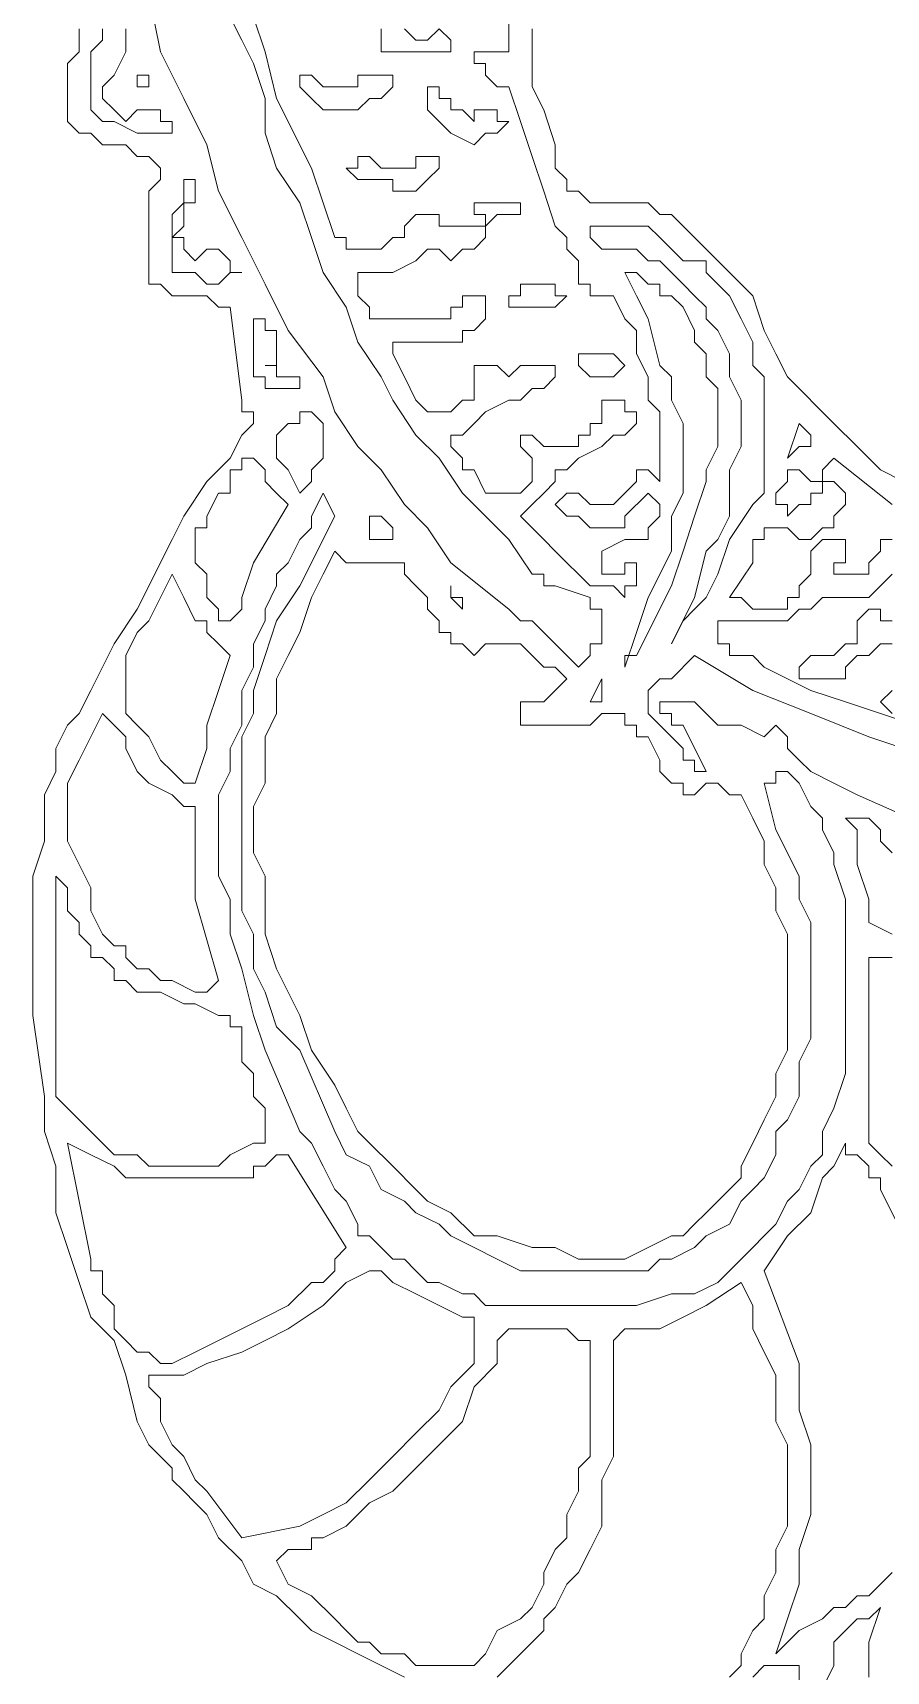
# Model space of a CAD drawing. Extents: x -66030 to 95157, y -13132 to 45879.
# Drawn here: x -22714 to -22427, y 14571 to 15123 of the extents above; entities that cross this region are included whole.
import ezdxf

# ---------------------------------------------------------------- set-up
doc = ezdxf.new("R2010")
doc.units = 0
doc.header["$LTSCALE"] = 100
doc.header["$MEASUREMENT"] = 0
doc.layers.get('0').update_dxf_attribs({"linetype": 'CONTINUOUS'})

msp = doc.modelspace()

# ---------------------------------------------------------------- linework, layer by layer
at = {"lineweight": 0}
for points in [[(-22647.26, 15127.79), (-22643.35, 15119.98), (-22639.45, 15112.17), (-22635.54, 15100.45), (-22635.54, 15088.73), (-22631.63, 15077.01), (-22623.82, 15065.29), (-22619.92, 15053.58), (-22616.01, 15041.86), (-22608.2, 15030.14), (-22604.29, 15018.42), (-22596.48, 15006.7), (-22592.57, 14998.89), (-22584.76, 14987.17), (-22576.95, 14979.36), (-22569.14, 14967.64), (-22561.33, 14959.83), (-22553.51, 14952.02), (-22545.7, 14940.3), (-22541.8, 14940.3), (-22541.8, 14936.4), (-22537.89, 14936.4), (-22537.89, 14936.4), (-22526.17, 14932.49), (-22526.17, 14928.58), (-22522.27, 14928.58), (-22522.27, 14928.58), (-22522.27, 14924.68), (-22522.27, 14924.68), (-22522.27, 14920.77), (-22522.27, 14916.87), (-22526.17, 14916.87), (-22526.17, 14916.87), (-22526.17, 14912.96), (-22526.17, 14912.96), (-22530.08, 14909.05), (-22530.08, 14909.05), (-22530.08, 14909.05), (-22530.08, 14909.05), (-22533.98, 14912.96), (-22537.89, 14916.87), (-22537.89, 14916.87), (-22541.8, 14920.77), (-22545.7, 14924.68), (-22549.61, 14924.68), (-22553.51, 14928.58), (-22573.04, 14944.21), (-22580.86, 14955.93), (-22588.67, 14963.74), (-22596.48, 14975.46), (-22604.29, 14983.27), (-22612.1, 14994.99), (-22616.01, 15006.7), (-22627.73, 15022.33), (-22635.54, 15037.95), (-22643.35, 15053.58), (-22651.16, 15069.2), (-22655.07, 15084.82), (-22662.88, 15100.45), (-22670.69, 15116.07), (-22674.6, 15135.6)], [(-22553.51, 15131.69), (-22553.51, 15116.07), (-22557.42, 15116.07), (-22557.42, 15116.07), (-22561.33, 15116.07), (-22561.33, 15116.07), (-22561.33, 15116.07), (-22565.23, 15116.07), (-22565.23, 15112.17), (-22565.23, 15112.17), (-22561.33, 15112.17), (-22561.33, 15108.26), (-22561.33, 15108.26), (-22557.42, 15104.35), (-22553.51, 15104.35), (-22549.61, 15092.64), (-22545.7, 15080.92), (-22541.8, 15069.2), (-22537.89, 15057.48), (-22537.89, 15057.48), (-22533.98, 15053.58), (-22533.98, 15053.58), (-22533.98, 15049.67), (-22530.08, 15045.76), (-22530.08, 15041.86), (-22530.08, 15037.95), (-22526.17, 15037.95), (-22526.17, 15034.05), (-22522.27, 15034.05), (-22522.27, 15034.05), (-22518.36, 15034.05), (-22514.45, 15026.23), (-22510.55, 15022.33), (-22510.55, 15014.52), (-22506.64, 15006.7), (-22506.64, 14998.89), (-22502.74, 14994.99), (-22502.74, 14979.36), (-22502.74, 14975.46), (-22502.74, 14971.55), (-22506.64, 14975.46), (-22506.64, 14975.46), (-22510.55, 14975.46), (-22510.55, 14975.46), (-22510.55, 14971.55), (-22510.55, 14971.55), (-22514.45, 14967.64), (-22514.45, 14967.64), (-22518.36, 14963.74), (-22518.36, 14963.74), (-22518.36, 14963.74), (-22522.27, 14963.74), (-22522.27, 14963.74), (-22526.17, 14963.74), (-22530.08, 14967.64), (-22533.98, 14967.64), (-22533.98, 14967.64), (-22533.98, 14967.64), (-22537.89, 14963.74), (-22537.89, 14963.74), (-22537.89, 14963.74), (-22533.98, 14959.83), (-22530.08, 14959.83), (-22526.17, 14955.93), (-22522.27, 14955.93), (-22518.36, 14955.93), (-22514.45, 14955.93), (-22514.45, 14959.83), (-22506.64, 14967.64), (-22502.74, 14963.74), (-22502.74, 14963.74), (-22502.74, 14959.83), (-22506.64, 14955.93), (-22506.64, 14952.02), (-22506.64, 14952.02), (-22510.55, 14952.02), (-22510.55, 14952.02), (-22514.45, 14952.02), (-22522.27, 14948.11), (-22522.27, 14948.11), (-22522.27, 14944.21), (-22522.27, 14944.21), (-22522.27, 14940.3), (-22518.36, 14940.3), (-22518.36, 14940.3), (-22514.45, 14940.3), (-22514.45, 14944.21), (-22510.55, 14944.21), (-22510.55, 14944.21), (-22510.55, 14940.3), (-22510.55, 14936.4), (-22514.45, 14936.4), (-22514.45, 14932.49), (-22518.36, 14936.4), (-22526.17, 14936.4), (-22530.08, 14940.3), (-22533.98, 14944.21), (-22537.89, 14948.11), (-22541.8, 14952.02), (-22545.7, 14955.93), (-22549.61, 14959.83), (-22549.61, 14959.83), (-22545.7, 14963.74), (-22541.8, 14967.64), (-22541.8, 14967.64), (-22537.89, 14971.55), (-22537.89, 14971.55), (-22537.89, 14975.46), (-22533.98, 14975.46), (-22530.08, 14979.36), (-22522.27, 14983.27), (-22518.36, 14987.17), (-22514.45, 14987.17), (-22510.55, 14991.08), (-22510.55, 14991.08), (-22510.55, 14994.99), (-22514.45, 14994.99), (-22514.45, 14998.89), (-22518.36, 14998.89), (-22518.36, 14998.89), (-22522.27, 14998.89), (-22522.27, 14991.08), (-22526.17, 14991.08), (-22526.17, 14987.17), (-22530.08, 14987.17), (-22530.08, 14983.27), (-22533.98, 14983.27), (-22537.89, 14983.27), (-22537.89, 14983.27), (-22541.8, 14983.27), (-22545.7, 14987.17), (-22545.7, 14987.17), (-22549.61, 14987.17), (-22549.61, 14987.17), (-22549.61, 14987.17), (-22549.61, 14983.27), (-22545.7, 14979.36), (-22545.7, 14975.46), (-22545.7, 14975.46), (-22545.7, 14975.46), (-22545.7, 14971.55), (-22549.61, 14967.64), (-22553.51, 14967.64), (-22553.51, 14967.64), (-22557.42, 14967.64), (-22557.42, 14967.64), (-22561.33, 14967.64), (-22561.33, 14967.64), (-22565.23, 14975.46), (-22569.14, 14975.46), (-22569.14, 14979.36), (-22573.04, 14983.27), (-22573.04, 14983.27), (-22573.04, 14987.17), (-22569.14, 14987.17), (-22569.14, 14987.17), (-22565.23, 14991.08), (-22561.33, 14994.99), (-22553.51, 14998.89), (-22549.61, 14998.89), (-22545.7, 15002.8), (-22541.8, 15002.8), (-22537.89, 15006.7), (-22537.89, 15006.7), (-22537.89, 15006.7), (-22537.89, 15010.61), (-22537.89, 15010.61), (-22541.8, 15010.61), (-22541.8, 15010.61), (-22545.7, 15010.61), (-22545.7, 15010.61), (-22549.61, 15010.61), (-22553.51, 15006.7), (-22557.42, 15010.61), (-22561.33, 15010.61), (-22561.33, 15010.61), (-22565.23, 15010.61), (-22565.23, 15010.61), (-22565.23, 15006.7), (-22565.23, 15006.7), (-22565.23, 15002.8), (-22565.23, 15002.8), (-22565.23, 15002.8), (-22565.23, 14998.89), (-22565.23, 14998.89), (-22569.14, 14998.89), (-22573.04, 14994.99), (-22576.95, 14994.99), (-22576.95, 14994.99), (-22580.86, 14994.99), (-22584.76, 14998.89), (-22588.67, 15006.7), (-22592.57, 15014.52), (-22592.57, 15018.42), (-22592.57, 15018.42), (-22588.67, 15018.42), (-22584.76, 15018.42), (-22580.86, 15018.42), (-22580.86, 15018.42), (-22576.95, 15018.42), (-22573.04, 15018.42), (-22569.14, 15018.42), (-22569.14, 15022.33), (-22565.23, 15022.33), (-22561.33, 15026.23), (-22561.33, 15026.23), (-22561.33, 15030.14), (-22561.33, 15030.14), (-22561.33, 15034.05), (-22565.23, 15034.05), (-22565.23, 15034.05), (-22565.23, 15034.05), (-22569.14, 15034.05), (-22569.14, 15030.14), (-22573.04, 15030.14), (-22573.04, 15026.23), (-22573.04, 15026.23), (-22576.95, 15026.23), (-22576.95, 15026.23), (-22580.86, 15026.23), (-22584.76, 15026.23), (-22588.67, 15026.23), (-22596.48, 15026.23), (-22596.48, 15026.23), (-22600.39, 15026.23), (-22600.39, 15030.14), (-22604.29, 15034.05), (-22604.29, 15037.95), (-22604.29, 15037.95), (-22604.29, 15041.86), (-22604.29, 15041.86), (-22604.29, 15041.86), (-22600.39, 15041.86), (-22596.48, 15041.86), (-22592.57, 15041.86), (-22592.57, 15041.86), (-22584.76, 15045.76), (-22580.86, 15049.67), (-22576.95, 15049.67), (-22573.04, 15045.76), (-22569.14, 15049.67), (-22569.14, 15049.67), (-22565.23, 15049.67), (-22565.23, 15049.67), (-22561.33, 15053.58), (-22561.33, 15053.58), (-22561.33, 15053.58), (-22561.33, 15057.48), (-22565.23, 15057.48), (-22565.23, 15057.48), (-22569.14, 15057.48), (-22573.04, 15057.48), (-22573.04, 15057.48), (-22576.95, 15057.48), (-22576.95, 15057.48), (-22576.95, 15061.39), (-22580.86, 15061.39), (-22580.86, 15061.39), (-22584.76, 15061.39), (-22588.67, 15057.48), (-22588.67, 15053.58), (-22592.57, 15053.58), (-22596.48, 15049.67), (-22600.39, 15049.67), (-22600.39, 15049.67), (-22604.29, 15049.67), (-22604.29, 15049.67), (-22608.2, 15049.67), (-22608.2, 15053.58), (-22612.1, 15053.58), (-22619.92, 15077.01), (-22631.63, 15100.45), (-22635.54, 15116.07), (-22639.45, 15127.79)], [(-22588.67, 14569.24), (-22596.48, 14573.14), (-22604.29, 14577.05), (-22612.1, 14580.95), (-22619.92, 14584.86), (-22623.82, 14588.77), (-22631.63, 14596.58), (-22639.45, 14600.48), (-22643.35, 14608.3), (-22651.16, 14616.11), (-22655.07, 14623.92), (-22658.98, 14627.83), (-22662.88, 14631.73), (-22666.79, 14635.64), (-22666.79, 14639.54), (-22674.6, 14647.35), (-22678.5, 14655.17), (-22682.41, 14670.79), (-22686.32, 14682.51), (-22694.13, 14690.32), (-22698.03, 14702.04), (-22701.94, 14713.76), (-22705.85, 14725.47), (-22705.85, 14741.1), (-22709.75, 14752.82), (-22709.75, 14764.53), (-22713.66, 14791.88), (-22713.66, 14807.5), (-22713.66, 14823.12), (-22713.66, 14838.75), (-22709.75, 14850.47), (-22709.75, 14858.28), (-22709.75, 14866.09), (-22705.85, 14873.9), (-22705.85, 14881.71), (-22701.94, 14889.52), (-22698.03, 14893.43), (-22694.13, 14901.24), (-22690.22, 14909.05), (-22686.32, 14916.87), (-22678.5, 14928.58), (-22666.79, 14952.02), (-22662.88, 14959.83), (-22655.07, 14971.55), (-22651.16, 14975.46), (-22647.26, 14979.36), (-22643.35, 14987.17), (-22639.45, 14991.08), (-22639.45, 14991.08), (-22639.45, 14991.08), (-22639.45, 14994.99), (-22639.45, 14994.99), (-22643.35, 14994.99), (-22643.35, 14998.89), (-22643.35, 14998.89), (-22647.26, 15030.14), (-22651.16, 15030.14), (-22655.07, 15034.05), (-22662.88, 15034.05), (-22666.79, 15034.05), (-22670.69, 15037.95), (-22670.69, 15037.95), (-22674.6, 15037.95), (-22674.6, 15041.86), (-22674.6, 15041.86), (-22674.6, 15049.67), (-22674.6, 15061.39), (-22674.6, 15069.2), (-22670.69, 15073.11), (-22670.69, 15077.01), (-22670.69, 15077.01), (-22674.6, 15080.92), (-22674.6, 15080.92), (-22678.5, 15080.92), (-22682.41, 15084.82), (-22686.32, 15084.82), (-22690.22, 15084.82), (-22694.13, 15088.73), (-22698.03, 15088.73), (-22698.03, 15088.73), (-22701.94, 15092.64), (-22701.94, 15092.64), (-22701.94, 15100.45), (-22701.94, 15104.35), (-22701.94, 15112.17), (-22698.03, 15116.07), (-22698.03, 15123.88)], [(-22682.41, 15123.88), (-22682.41, 15119.98), (-22682.41, 15116.07), (-22686.32, 15108.26), (-22690.22, 15104.35), (-22690.22, 15104.35), (-22690.22, 15100.45), (-22690.22, 15100.45), (-22686.32, 15096.54), (-22686.32, 15096.54), (-22682.41, 15092.64), (-22678.5, 15096.54), (-22674.6, 15096.54), (-22670.69, 15096.54), (-22670.69, 15092.64), (-22670.69, 15092.64), (-22666.79, 15092.64), (-22666.79, 15088.73), (-22666.79, 15088.73), (-22670.69, 15088.73), (-22674.6, 15088.73), (-22678.5, 15088.73), (-22678.5, 15088.73), (-22686.32, 15092.64), (-22690.22, 15092.64), (-22690.22, 15092.64), (-22694.13, 15096.54), (-22694.13, 15096.54), (-22694.13, 15100.45), (-22694.13, 15104.35), (-22694.13, 15104.35), (-22694.13, 15108.26), (-22694.13, 15116.07), (-22690.22, 15119.98), (-22690.22, 15123.88)], [(-22588.67, 15123.88), (-22584.76, 15119.98), (-22584.76, 15119.98), (-22580.86, 15119.98), (-22576.95, 15123.88), (-22573.04, 15119.98), (-22573.04, 15119.98), (-22573.04, 15119.98), (-22573.04, 15116.07), (-22573.04, 15116.07), (-22573.04, 15116.07), (-22576.95, 15116.07), (-22576.95, 15116.07), (-22580.86, 15116.07), (-22584.76, 15116.07), (-22588.67, 15116.07), (-22592.57, 15116.07), (-22592.57, 15116.07), (-22596.48, 15116.07), (-22596.48, 15119.98), (-22596.48, 15123.88)], [(-22420.71, 14971.55), (-22428.52, 14975.46), (-22436.33, 14983.27), (-22444.15, 14991.08), (-22459.77, 15006.7), (-22463.68, 15014.52), (-22467.58, 15022.33), (-22471.49, 15034.05), (-22475.39, 15037.95), (-22479.3, 15041.86), (-22483.21, 15045.76), (-22487.11, 15049.67), (-22491.02, 15053.58), (-22494.92, 15057.48), (-22498.83, 15061.39), (-22502.74, 15061.39), (-22506.64, 15065.29), (-22514.45, 15065.29), (-22522.27, 15065.29), (-22526.17, 15065.29), (-22526.17, 15065.29), (-22530.08, 15069.2), (-22533.98, 15069.2), (-22533.98, 15069.2), (-22533.98, 15073.11), (-22537.89, 15077.01), (-22537.89, 15084.82), (-22541.8, 15096.54), (-22545.7, 15104.35), (-22545.7, 15116.07), (-22545.7, 15123.88)], [(-22424.62, 14952.02), (-22428.52, 14952.02), (-22428.52, 14948.11), (-22428.52, 14948.11), (-22432.43, 14944.21), (-22432.43, 14940.3), (-22432.43, 14940.3), (-22436.33, 14940.3), (-22440.24, 14940.3), (-22440.24, 14940.3), (-22440.24, 14940.3), (-22440.24, 14940.3), (-22444.15, 14940.3), (-22444.15, 14944.21), (-22440.24, 14944.21), (-22440.24, 14948.11), (-22440.24, 14952.02), (-22444.15, 14952.02), (-22444.15, 14952.02), (-22444.15, 14952.02), (-22448.05, 14952.02), (-22448.05, 14952.02), (-22448.05, 14952.02), (-22451.96, 14948.11), (-22451.96, 14944.21), (-22451.96, 14940.3), (-22455.86, 14936.4), (-22455.86, 14932.49), (-22455.86, 14932.49), (-22459.77, 14932.49), (-22459.77, 14928.58), (-22463.68, 14928.58), (-22463.68, 14928.58), (-22467.58, 14928.58), (-22471.49, 14928.58), (-22475.39, 14932.49), (-22479.3, 14932.49), (-22471.49, 14944.21), (-22471.49, 14952.02), (-22467.58, 14952.02), (-22467.58, 14955.93), (-22459.77, 14955.93), (-22455.86, 14952.02), (-22451.96, 14952.02), (-22448.05, 14955.93), (-22444.15, 14955.93), (-22444.15, 14959.83), (-22440.24, 14963.74), (-22440.24, 14963.74), (-22440.24, 14967.64), (-22440.24, 14967.64), (-22444.15, 14971.55), (-22444.15, 14971.55), (-22448.05, 14971.55), (-22448.05, 14971.55), (-22448.05, 14967.64), (-22448.05, 14967.64), (-22451.96, 14967.64), (-22451.96, 14963.74), (-22451.96, 14963.74), (-22451.96, 14963.74), (-22455.86, 14963.74), (-22459.77, 14959.83), (-22459.77, 14963.74), (-22459.77, 14963.74), (-22459.77, 14963.74), (-22463.68, 14963.74), (-22463.68, 14967.64), (-22459.77, 14971.55), (-22459.77, 14975.46), (-22455.86, 14975.46), (-22451.96, 14971.55), (-22448.05, 14971.55), (-22448.05, 14975.46), (-22448.05, 14975.46), (-22448.05, 14975.46), (-22444.15, 14979.36), (-22424.62, 14963.74)], [(-22416.81, 14889.52), (-22428.52, 14893.43), (-22440.24, 14897.34), (-22451.96, 14901.24), (-22459.77, 14905.15), (-22467.58, 14909.05), (-22471.49, 14912.96), (-22475.39, 14912.96), (-22479.3, 14912.96), (-22479.3, 14916.87), (-22483.21, 14916.87), (-22483.21, 14916.87), (-22483.21, 14920.77), (-22483.21, 14924.68), (-22479.3, 14924.68), (-22475.39, 14924.68), (-22467.58, 14924.68), (-22463.68, 14924.68), (-22463.68, 14924.68), (-22459.77, 14924.68), (-22455.86, 14928.58), (-22451.96, 14928.58), (-22451.96, 14928.58), (-22448.05, 14932.49), (-22448.05, 14932.49), (-22444.15, 14932.49), (-22440.24, 14932.49), (-22436.33, 14932.49), (-22432.43, 14932.49), (-22428.52, 14936.4), (-22424.62, 14940.3)], [(-22424.62, 14924.68), (-22428.52, 14924.68), (-22428.52, 14928.58), (-22432.43, 14928.58), (-22432.43, 14928.58), (-22432.43, 14928.58), (-22436.33, 14924.68), (-22436.33, 14916.87), (-22440.24, 14916.87), (-22440.24, 14916.87), (-22444.15, 14912.96), (-22448.05, 14912.96), (-22448.05, 14912.96), (-22451.96, 14912.96), (-22451.96, 14912.96), (-22455.86, 14909.05), (-22455.86, 14909.05), (-22455.86, 14905.15), (-22455.86, 14905.15), (-22451.96, 14905.15), (-22451.96, 14905.15), (-22448.05, 14905.15), (-22444.15, 14905.15), (-22444.15, 14905.15), (-22440.24, 14905.15), (-22440.24, 14909.05), (-22436.33, 14912.96), (-22432.43, 14912.96), (-22428.52, 14916.87), (-22428.52, 14916.87), (-22424.62, 14916.87)], [(-22401.18, 14850.47), (-22436.33, 14866.09), (-22444.15, 14870), (-22451.96, 14873.9), (-22455.86, 14877.81), (-22459.77, 14881.71), (-22459.77, 14885.62), (-22463.68, 14889.52), (-22467.58, 14885.62), (-22475.39, 14889.52), (-22479.3, 14889.52), (-22483.21, 14889.52), (-22491.02, 14897.34), (-22494.92, 14897.34), (-22498.83, 14897.34), (-22498.83, 14897.34), (-22502.74, 14897.34), (-22502.74, 14897.34), (-22502.74, 14893.43), (-22502.74, 14893.43), (-22502.74, 14893.43), (-22498.83, 14893.43), (-22498.83, 14889.52), (-22494.92, 14889.52), (-22487.11, 14873.9), (-22487.11, 14873.9), (-22487.11, 14873.9), (-22487.11, 14873.9), (-22491.02, 14873.9), (-22491.02, 14873.9), (-22491.02, 14877.81), (-22494.92, 14877.81), (-22494.92, 14881.71), (-22498.83, 14885.62), (-22502.74, 14889.52), (-22506.64, 14893.43), (-22506.64, 14893.43), (-22506.64, 14897.34), (-22506.64, 14897.34), (-22506.64, 14901.24), (-22506.64, 14901.24), (-22502.74, 14905.15), (-22498.83, 14905.15), (-22491.02, 14912.96), (-22471.49, 14901.24), (-22451.96, 14893.43), (-22432.43, 14885.62), (-22408.99, 14877.81)], [(-22424.62, 14901.24), (-22428.52, 14897.34), (-22428.52, 14897.34), (-22428.52, 14897.34), (-22424.62, 14893.43)], [(-22424.62, 14819.22), (-22432.43, 14823.12), (-22432.43, 14827.03), (-22432.43, 14830.94), (-22436.33, 14842.65), (-22436.33, 14850.47), (-22436.33, 14854.37), (-22440.24, 14858.28), (-22440.24, 14858.28), (-22436.33, 14858.28), (-22432.43, 14858.28), (-22428.52, 14854.37), (-22428.52, 14854.37), (-22428.52, 14850.47), (-22424.62, 14846.56)], [(-22424.62, 14741.1), (-22428.52, 14745), (-22428.52, 14745), (-22432.43, 14748.91), (-22432.43, 14752.82), (-22432.43, 14756.72), (-22432.43, 14760.63), (-22432.43, 14764.53), (-22432.43, 14772.35), (-22432.43, 14776.25), (-22432.43, 14784.06), (-22432.43, 14791.88), (-22432.43, 14811.41), (-22428.52, 14811.41), (-22424.62, 14811.41)], [(-22424.62, 14604.39), (-22432.43, 14596.58), (-22436.33, 14596.58), (-22440.24, 14592.67), (-22444.15, 14592.67), (-22448.05, 14588.77), (-22455.86, 14584.86), (-22463.68, 14577.05), (-22459.77, 14588.77), (-22455.86, 14600.48), (-22455.86, 14612.2), (-22451.96, 14623.92), (-22451.96, 14635.64), (-22451.96, 14647.35), (-22455.86, 14659.07), (-22455.86, 14674.7), (-22467.58, 14705.94), (-22459.77, 14717.66), (-22451.96, 14725.47), (-22448.05, 14737.19), (-22444.15, 14741.1), (-22440.24, 14748.91), (-22440.24, 14745), (-22436.33, 14745), (-22436.33, 14745), (-22432.43, 14741.1), (-22432.43, 14737.19), (-22428.52, 14737.19), (-22428.52, 14733.29), (-22412.9, 14702.04)], [(-22557.42, 14569.24), (-22553.51, 14573.14), (-22549.61, 14577.05), (-22549.61, 14577.05), (-22545.7, 14580.95), (-22541.8, 14584.86), (-22541.8, 14588.77), (-22537.89, 14592.67), (-22533.98, 14600.48), (-22530.08, 14604.39), (-22526.17, 14612.2), (-22522.27, 14620.01), (-22522.27, 14627.83), (-22522.27, 14635.64), (-22518.36, 14643.45), (-22518.36, 14651.26), (-22518.36, 14662.98), (-22518.36, 14666.88), (-22518.36, 14674.7), (-22518.36, 14678.6), (-22518.36, 14682.51), (-22514.45, 14686.41), (-22506.64, 14686.41), (-22502.74, 14686.41), (-22494.92, 14690.32), (-22487.11, 14694.23), (-22475.39, 14702.04), (-22471.49, 14694.23), (-22471.49, 14686.41), (-22467.58, 14678.6), (-22463.68, 14670.79), (-22463.68, 14662.98), (-22463.68, 14655.17), (-22459.77, 14647.35), (-22459.77, 14639.54), (-22459.77, 14631.73), (-22459.77, 14620.01), (-22463.68, 14612.2), (-22463.68, 14604.39), (-22467.58, 14596.58), (-22467.58, 14588.77), (-22471.49, 14584.86), (-22475.39, 14577.05), (-22475.39, 14577.05), (-22475.39, 14573.14), (-22475.39, 14573.14), (-22479.3, 14569.24)], [(-22448.05, 14565.33), (-22444.15, 14573.14), (-22444.15, 14580.95), (-22440.24, 14584.86), (-22436.33, 14588.77), (-22432.43, 14588.77), (-22432.43, 14588.77), (-22428.52, 14592.67), (-22428.52, 14592.67), (-22432.43, 14580.95), (-22432.43, 14569.24)], [(-22455.86, 14565.33), (-22455.86, 14573.14), (-22459.77, 14573.14), (-22459.77, 14573.14), (-22463.68, 14573.14), (-22467.58, 14573.14), (-22471.49, 14569.24)]]:
    msp.add_lwpolyline(points, dxfattribs=at)
for points in [[(-22674.6, 15104.35), (-22674.6, 15104.35), (-22674.6, 15104.35), (-22678.5, 15104.35), (-22678.5, 15104.35), (-22678.5, 15108.26), (-22678.5, 15108.26), (-22678.5, 15108.26), (-22678.5, 15108.26), (-22678.5, 15108.26), (-22674.6, 15108.26), (-22674.6, 15108.26), (-22674.6, 15108.26), (-22674.6, 15104.35)], [(-22592.57, 15108.26), (-22592.57, 15108.26), (-22592.57, 15104.35), (-22592.57, 15104.35), (-22596.48, 15100.45), (-22600.39, 15100.45), (-22604.29, 15096.54), (-22608.2, 15096.54), (-22608.2, 15096.54), (-22612.1, 15096.54), (-22616.01, 15096.54), (-22619.92, 15100.45), (-22623.82, 15104.35), (-22623.82, 15104.35), (-22623.82, 15104.35), (-22623.82, 15108.26), (-22619.92, 15108.26), (-22616.01, 15104.35), (-22612.1, 15104.35), (-22612.1, 15104.35), (-22608.2, 15104.35), (-22608.2, 15104.35), (-22604.29, 15104.35), (-22604.29, 15104.35), (-22604.29, 15108.26), (-22600.39, 15108.26), (-22600.39, 15108.26), (-22596.48, 15108.26), (-22596.48, 15108.26), (-22592.57, 15108.26), (-22592.57, 15108.26)], [(-22565.23, 15092.64), (-22565.23, 15096.54), (-22561.33, 15096.54), (-22557.42, 15096.54), (-22557.42, 15096.54), (-22557.42, 15092.64), (-22553.51, 15092.64), (-22557.42, 15088.73), (-22557.42, 15088.73), (-22557.42, 15088.73), (-22561.33, 15088.73), (-22561.33, 15088.73), (-22565.23, 15084.82), (-22573.04, 15088.73), (-22576.95, 15092.64), (-22576.95, 15092.64), (-22580.86, 15096.54), (-22580.86, 15096.54), (-22580.86, 15100.45), (-22580.86, 15100.45), (-22580.86, 15104.35), (-22580.86, 15104.35), (-22580.86, 15104.35), (-22580.86, 15104.35), (-22576.95, 15104.35), (-22576.95, 15104.35), (-22576.95, 15100.45), (-22573.04, 15100.45), (-22573.04, 15096.54), (-22573.04, 15096.54), (-22569.14, 15096.54), (-22565.23, 15092.64)], [(-22576.95, 15077.01), (-22580.86, 15073.11), (-22580.86, 15073.11), (-22580.86, 15073.11), (-22584.76, 15069.2), (-22584.76, 15069.2), (-22588.67, 15069.2), (-22588.67, 15069.2), (-22592.57, 15069.2), (-22592.57, 15073.11), (-22600.39, 15073.11), (-22604.29, 15073.11), (-22604.29, 15073.11), (-22608.2, 15077.01), (-22608.2, 15077.01), (-22604.29, 15077.01), (-22604.29, 15080.92), (-22604.29, 15080.92), (-22600.39, 15080.92), (-22596.48, 15077.01), (-22592.57, 15077.01), (-22588.67, 15077.01), (-22588.67, 15077.01), (-22588.67, 15077.01), (-22584.76, 15077.01), (-22584.76, 15080.92), (-22580.86, 15080.92), (-22580.86, 15080.92), (-22580.86, 15080.92), (-22576.95, 15080.92), (-22576.95, 15077.01)], [(-22658.98, 15069.2), (-22658.98, 15065.29), (-22662.88, 15065.29), (-22662.88, 15061.39), (-22662.88, 15057.48), (-22666.79, 15053.58), (-22662.88, 15053.58), (-22662.88, 15049.67), (-22662.88, 15049.67), (-22658.98, 15045.76), (-22655.07, 15049.67), (-22655.07, 15049.67), (-22651.16, 15049.67), (-22651.16, 15049.67), (-22647.26, 15045.76), (-22647.26, 15045.76), (-22647.26, 15045.76), (-22647.26, 15041.86), (-22643.35, 15041.86), (-22647.26, 15041.86), (-22651.16, 15037.95), (-22655.07, 15037.95), (-22658.98, 15041.86), (-22662.88, 15041.86), (-22666.79, 15041.86), (-22666.79, 15045.76), (-22666.79, 15049.67), (-22666.79, 15049.67), (-22666.79, 15053.58), (-22666.79, 15061.39), (-22662.88, 15065.29), (-22662.88, 15069.2), (-22662.88, 15073.11), (-22658.98, 15073.11), (-22658.98, 15073.11), (-22658.98, 15073.11), (-22658.98, 15069.2), (-22658.98, 15069.2)], [(-22549.61, 15065.29), (-22549.61, 15061.39), (-22553.51, 15061.39), (-22553.51, 15061.39), (-22557.42, 15061.39), (-22561.33, 15057.48), (-22561.33, 15061.39), (-22565.23, 15061.39), (-22565.23, 15065.29), (-22561.33, 15065.29), (-22561.33, 15065.29), (-22561.33, 15065.29), (-22557.42, 15065.29), (-22553.51, 15065.29), (-22553.51, 15065.29), (-22549.61, 15065.29), (-22549.61, 15065.29), (-22549.61, 15065.29)], [(-22487.11, 15045.76), (-22487.11, 15041.86), (-22483.21, 15037.95), (-22479.3, 15034.05), (-22475.39, 15026.23), (-22471.49, 15018.42), (-22471.49, 15010.61), (-22467.58, 15006.7), (-22467.58, 15002.8), (-22467.58, 14994.99), (-22467.58, 14991.08), (-22467.58, 14983.27), (-22467.58, 14979.36), (-22467.58, 14975.46), (-22467.58, 14967.64), (-22471.49, 14963.74), (-22479.3, 14952.02), (-22483.21, 14940.3), (-22487.11, 14932.49), (-22491.02, 14928.58), (-22494.92, 14924.68), (-22498.83, 14916.87), (-22491.02, 14932.49), (-22487.11, 14948.11), (-22483.21, 14952.02), (-22479.3, 14959.83), (-22479.3, 14967.64), (-22479.3, 14975.46), (-22475.39, 14983.27), (-22475.39, 14991.08), (-22475.39, 14998.89), (-22479.3, 15006.7), (-22479.3, 15014.52), (-22483.21, 15022.33), (-22487.11, 15026.23), (-22487.11, 15030.14), (-22491.02, 15034.05), (-22494.92, 15037.95), (-22494.92, 15037.95), (-22498.83, 15041.86), (-22502.74, 15045.76), (-22506.64, 15045.76), (-22506.64, 15045.76), (-22510.55, 15049.67), (-22514.45, 15049.67), (-22518.36, 15049.67), (-22522.27, 15049.67), (-22522.27, 15049.67), (-22526.17, 15053.58), (-22526.17, 15053.58), (-22526.17, 15057.48), (-22522.27, 15057.48), (-22522.27, 15057.48), (-22518.36, 15057.48), (-22514.45, 15057.48), (-22514.45, 15057.48), (-22510.55, 15057.48), (-22506.64, 15057.48), (-22502.74, 15053.58), (-22498.83, 15049.67), (-22494.92, 15045.76), (-22487.11, 15045.76)], [(-22487.11, 15006.7), (-22483.21, 15002.8), (-22483.21, 14994.99), (-22483.21, 14987.17), (-22483.21, 14983.27), (-22487.11, 14975.46), (-22487.11, 14971.55), (-22491.02, 14959.83), (-22494.92, 14948.11), (-22498.83, 14936.4), (-22510.55, 14912.96), (-22514.45, 14912.96), (-22514.45, 14912.96), (-22514.45, 14909.05), (-22514.45, 14909.05), (-22514.45, 14909.05), (-22510.55, 14920.77), (-22506.64, 14932.49), (-22498.83, 14948.11), (-22498.83, 14952.02), (-22498.83, 14959.83), (-22494.92, 14967.64), (-22494.92, 14971.55), (-22494.92, 14979.36), (-22494.92, 14987.17), (-22494.92, 14991.08), (-22498.83, 14998.89), (-22498.83, 15006.7), (-22502.74, 15010.61), (-22506.64, 15026.23), (-22510.55, 15034.05), (-22514.45, 15041.86), (-22510.55, 15041.86), (-22506.64, 15037.95), (-22506.64, 15037.95), (-22502.74, 15037.95), (-22502.74, 15034.05), (-22498.83, 15034.05), (-22494.92, 15030.14), (-22491.02, 15022.33), (-22491.02, 15018.42), (-22487.11, 15014.52), (-22487.11, 15006.7)], [(-22533.98, 15034.05), (-22537.89, 15030.14), (-22537.89, 15030.14), (-22537.89, 15030.14), (-22537.89, 15030.14), (-22541.8, 15030.14), (-22545.7, 15030.14), (-22549.61, 15030.14), (-22549.61, 15030.14), (-22549.61, 15030.14), (-22553.51, 15030.14), (-22553.51, 15034.05), (-22549.61, 15034.05), (-22549.61, 15037.95), (-22545.7, 15037.95), (-22541.8, 15037.95), (-22541.8, 15037.95), (-22537.89, 15037.95), (-22537.89, 15034.05), (-22533.98, 15034.05)], [(-22631.63, 15018.42), (-22631.63, 15018.42), (-22631.63, 15014.52), (-22631.63, 15010.61), (-22635.54, 15010.61), (-22635.54, 15010.61), (-22631.63, 15010.61), (-22631.63, 15006.7), (-22631.63, 15006.7), (-22631.63, 15006.7), (-22627.73, 15006.7), (-22627.73, 15006.7), (-22623.82, 15006.7), (-22623.82, 15006.7), (-22623.82, 15002.8), (-22627.73, 15002.8), (-22631.63, 15002.8), (-22631.63, 15002.8), (-22635.54, 15002.8), (-22635.54, 15002.8), (-22635.54, 15006.7), (-22639.45, 15006.7), (-22639.45, 15010.61), (-22639.45, 15014.52), (-22639.45, 15014.52), (-22639.45, 15022.33), (-22639.45, 15026.23), (-22635.54, 15026.23), (-22635.54, 15026.23), (-22635.54, 15026.23), (-22635.54, 15022.33), (-22631.63, 15022.33), (-22631.63, 15018.42), (-22631.63, 15018.42)], [(-22514.45, 15010.61), (-22514.45, 15010.61), (-22518.36, 15006.7), (-22518.36, 15006.7), (-22522.27, 15006.7), (-22526.17, 15006.7), (-22526.17, 15006.7), (-22530.08, 15010.61), (-22530.08, 15010.61), (-22530.08, 15010.61), (-22530.08, 15014.52), (-22526.17, 15014.52), (-22526.17, 15014.52), (-22522.27, 15014.52), (-22518.36, 15014.52), (-22518.36, 15014.52), (-22514.45, 15010.61), (-22514.45, 15010.61)], [(-22616.01, 14987.17), (-22616.01, 14987.17), (-22616.01, 14983.27), (-22616.01, 14979.36), (-22616.01, 14979.36), (-22619.92, 14975.46), (-22619.92, 14971.55), (-22623.82, 14967.64), (-22627.73, 14975.46), (-22631.63, 14979.36), (-22631.63, 14983.27), (-22631.63, 14983.27), (-22631.63, 14987.17), (-22627.73, 14991.08), (-22623.82, 14991.08), (-22623.82, 14994.99), (-22619.92, 14994.99), (-22619.92, 14994.99), (-22616.01, 14991.08), (-22616.01, 14991.08), (-22616.01, 14987.17)], [(-22451.96, 14983.27), (-22455.86, 14983.27), (-22459.77, 14979.36), (-22455.86, 14991.08), (-22455.86, 14991.08), (-22451.96, 14987.17), (-22451.96, 14983.27), (-22451.96, 14983.27)], [(-22627.73, 14963.74), (-22639.45, 14944.21), (-22643.35, 14932.49), (-22643.35, 14928.58), (-22647.26, 14924.68), (-22651.16, 14924.68), (-22651.16, 14928.58), (-22655.07, 14932.49), (-22655.07, 14936.4), (-22655.07, 14940.3), (-22658.98, 14944.21), (-22658.98, 14948.11), (-22658.98, 14952.02), (-22658.98, 14955.93), (-22655.07, 14955.93), (-22655.07, 14959.83), (-22651.16, 14967.64), (-22647.26, 14967.64), (-22647.26, 14971.55), (-22647.26, 14975.46), (-22643.35, 14975.46), (-22643.35, 14979.36), (-22639.45, 14979.36), (-22639.45, 14979.36), (-22639.45, 14979.36), (-22635.54, 14975.46), (-22635.54, 14975.46), (-22635.54, 14971.55), (-22631.63, 14967.64), (-22627.73, 14963.74)], [(-22612.1, 14959.83), (-22623.82, 14936.4), (-22631.63, 14924.68), (-22635.54, 14912.96), (-22639.45, 14901.24), (-22639.45, 14893.43), (-22643.35, 14885.62), (-22643.35, 14881.71), (-22643.35, 14873.9), (-22643.35, 14866.09), (-22643.35, 14858.28), (-22643.35, 14838.75), (-22643.35, 14827.03), (-22639.45, 14819.22), (-22639.45, 14807.5), (-22635.54, 14799.69), (-22631.63, 14787.97), (-22627.73, 14784.06), (-22623.82, 14780.16), (-22612.1, 14752.82), (-22608.2, 14745), (-22600.39, 14741.1), (-22596.48, 14733.29), (-22588.67, 14729.38), (-22584.76, 14725.47), (-22576.95, 14721.57), (-22573.04, 14717.66), (-22565.23, 14713.76), (-22557.42, 14709.85), (-22549.61, 14705.94), (-22537.89, 14705.94), (-22530.08, 14705.94), (-22522.27, 14705.94), (-22518.36, 14705.94), (-22514.45, 14705.94), (-22510.55, 14705.94), (-22506.64, 14705.94), (-22502.74, 14709.85), (-22498.83, 14709.85), (-22491.02, 14713.76), (-22487.11, 14717.66), (-22479.3, 14721.57), (-22475.39, 14729.38), (-22471.49, 14733.29), (-22467.58, 14737.19), (-22463.68, 14745), (-22463.68, 14752.82), (-22459.77, 14756.72), (-22455.86, 14764.53), (-22455.86, 14772.35), (-22455.86, 14776.25), (-22451.96, 14784.06), (-22451.96, 14791.88), (-22451.96, 14799.69), (-22451.96, 14807.5), (-22451.96, 14815.31), (-22451.96, 14823.12), (-22455.86, 14830.94), (-22455.86, 14838.75), (-22463.68, 14854.37), (-22467.58, 14870), (-22463.68, 14870), (-22463.68, 14873.9), (-22459.77, 14873.9), (-22459.77, 14873.9), (-22455.86, 14870), (-22451.96, 14862.18), (-22448.05, 14858.28), (-22448.05, 14854.37), (-22444.15, 14846.56), (-22444.15, 14842.65), (-22440.24, 14830.94), (-22440.24, 14819.22), (-22440.24, 14807.5), (-22440.24, 14795.78), (-22440.24, 14787.97), (-22440.24, 14772.35), (-22444.15, 14760.63), (-22448.05, 14752.82), (-22448.05, 14745), (-22451.96, 14741.1), (-22455.86, 14733.29), (-22459.77, 14729.38), (-22463.68, 14721.57), (-22467.58, 14717.66), (-22471.49, 14713.76), (-22479.3, 14705.94), (-22483.21, 14702.04), (-22491.02, 14698.13), (-22498.83, 14698.13), (-22510.55, 14694.23), (-22522.27, 14694.23), (-22533.98, 14694.23), (-22541.8, 14694.23), (-22549.61, 14694.23), (-22553.51, 14694.23), (-22561.33, 14694.23), (-22565.23, 14698.13), (-22569.14, 14698.13), (-22576.95, 14702.04), (-22580.86, 14702.04), (-22584.76, 14705.94), (-22588.67, 14709.85), (-22592.57, 14709.85), (-22596.48, 14713.76), (-22600.39, 14717.66), (-22604.29, 14717.66), (-22604.29, 14721.57), (-22608.2, 14729.38), (-22612.1, 14733.29), (-22616.01, 14741.1), (-22619.92, 14748.91), (-22623.82, 14752.82), (-22635.54, 14780.16), (-22639.45, 14791.88), (-22643.35, 14807.5), (-22647.26, 14819.22), (-22647.26, 14830.94), (-22651.16, 14838.75), (-22651.16, 14846.56), (-22651.16, 14854.37), (-22651.16, 14858.28), (-22651.16, 14862.18), (-22651.16, 14866.09), (-22647.26, 14873.9), (-22647.26, 14881.71), (-22643.35, 14889.52), (-22643.35, 14901.24), (-22639.45, 14909.05), (-22639.45, 14916.87), (-22635.54, 14924.68), (-22635.54, 14928.58), (-22631.63, 14936.4), (-22631.63, 14940.3), (-22627.73, 14944.21), (-22623.82, 14952.02), (-22619.92, 14955.93), (-22619.92, 14959.83), (-22616.01, 14967.64), (-22612.1, 14959.83)], [(-22592.57, 14952.02), (-22592.57, 14952.02), (-22592.57, 14952.02), (-22592.57, 14952.02), (-22596.48, 14952.02), (-22596.48, 14952.02), (-22600.39, 14952.02), (-22600.39, 14952.02), (-22600.39, 14955.93), (-22600.39, 14955.93), (-22600.39, 14959.83), (-22600.39, 14959.83), (-22600.39, 14959.83), (-22596.48, 14959.83), (-22592.57, 14955.93), (-22592.57, 14955.93), (-22592.57, 14952.02)], [(-22588.67, 14940.3), (-22584.76, 14936.4), (-22580.86, 14932.49), (-22580.86, 14928.58), (-22576.95, 14924.68), (-22576.95, 14920.77), (-22573.04, 14920.77), (-22573.04, 14916.87), (-22569.14, 14916.87), (-22569.14, 14916.87), (-22565.23, 14912.96), (-22561.33, 14916.87), (-22561.33, 14916.87), (-22557.42, 14916.87), (-22553.51, 14916.87), (-22549.61, 14916.87), (-22549.61, 14916.87), (-22545.7, 14912.96), (-22541.8, 14909.05), (-22537.89, 14909.05), (-22533.98, 14905.15), (-22537.89, 14901.24), (-22537.89, 14901.24), (-22537.89, 14901.24), (-22537.89, 14901.24), (-22541.8, 14897.34), (-22545.7, 14897.34), (-22545.7, 14897.34), (-22549.61, 14897.34), (-22549.61, 14897.34), (-22549.61, 14893.43), (-22549.61, 14893.43), (-22549.61, 14893.43), (-22549.61, 14889.52), (-22545.7, 14889.52), (-22541.8, 14889.52), (-22537.89, 14889.52), (-22530.08, 14889.52), (-22526.17, 14889.52), (-22522.27, 14893.43), (-22518.36, 14893.43), (-22518.36, 14893.43), (-22514.45, 14893.43), (-22514.45, 14893.43), (-22514.45, 14889.52), (-22510.55, 14889.52), (-22510.55, 14885.62), (-22506.64, 14885.62), (-22502.74, 14877.81), (-22502.74, 14873.9), (-22498.83, 14870), (-22498.83, 14870), (-22498.83, 14870), (-22494.92, 14870), (-22494.92, 14866.09), (-22491.02, 14866.09), (-22487.11, 14870), (-22483.21, 14870), (-22479.3, 14866.09), (-22479.3, 14866.09), (-22475.39, 14866.09), (-22475.39, 14866.09), (-22471.49, 14858.28), (-22467.58, 14850.47), (-22467.58, 14842.65), (-22463.68, 14834.84), (-22463.68, 14827.03), (-22459.77, 14819.22), (-22459.77, 14811.41), (-22459.77, 14803.59), (-22459.77, 14795.78), (-22459.77, 14787.97), (-22459.77, 14780.16), (-22463.68, 14772.35), (-22463.68, 14764.53), (-22467.58, 14756.72), (-22471.49, 14748.91), (-22475.39, 14741.1), (-22475.39, 14737.19), (-22479.3, 14733.29), (-22483.21, 14729.38), (-22483.21, 14729.38), (-22487.11, 14725.47), (-22491.02, 14721.57), (-22494.92, 14717.66), (-22498.83, 14717.66), (-22506.64, 14713.76), (-22514.45, 14709.85), (-22518.36, 14709.85), (-22522.27, 14709.85), (-22526.17, 14709.85), (-22530.08, 14709.85), (-22537.89, 14713.76), (-22545.7, 14713.76), (-22557.42, 14717.66), (-22565.23, 14717.66), (-22573.04, 14725.47), (-22580.86, 14729.38), (-22584.76, 14733.29), (-22592.57, 14741.1), (-22600.39, 14748.91), (-22604.29, 14752.82), (-22608.2, 14760.63), (-22612.1, 14768.44), (-22619.92, 14780.16), (-22623.82, 14791.88), (-22631.63, 14807.5), (-22635.54, 14819.22), (-22635.54, 14827.03), (-22635.54, 14834.84), (-22635.54, 14838.75), (-22639.45, 14846.56), (-22639.45, 14854.37), (-22639.45, 14862.18), (-22635.54, 14870), (-22635.54, 14877.81), (-22635.54, 14885.62), (-22631.63, 14893.43), (-22631.63, 14905.15), (-22627.73, 14912.96), (-22623.82, 14920.77), (-22619.92, 14932.49), (-22616.01, 14940.3), (-22612.1, 14948.11), (-22608.2, 14944.21), (-22608.2, 14944.21), (-22604.29, 14944.21), (-22604.29, 14944.21), (-22600.39, 14944.21), (-22596.48, 14944.21), (-22592.57, 14944.21), (-22588.67, 14944.21), (-22588.67, 14944.21), (-22588.67, 14940.3)], [(-22647.26, 14912.96), (-22651.16, 14901.24), (-22655.07, 14889.52), (-22655.07, 14881.71), (-22658.98, 14870), (-22662.88, 14870), (-22666.79, 14873.9), (-22670.69, 14877.81), (-22670.69, 14877.81), (-22674.6, 14885.62), (-22678.5, 14889.52), (-22682.41, 14893.43), (-22682.41, 14901.24), (-22682.41, 14905.15), (-22682.41, 14909.05), (-22682.41, 14912.96), (-22678.5, 14920.77), (-22674.6, 14924.68), (-22670.69, 14932.49), (-22666.79, 14940.3), (-22662.88, 14932.49), (-22658.98, 14924.68), (-22655.07, 14924.68), (-22655.07, 14920.77), (-22651.16, 14916.87), (-22647.26, 14912.96)], [(-22569.14, 14928.58), (-22569.14, 14928.58), (-22573.04, 14932.49), (-22573.04, 14932.49), (-22573.04, 14932.49), (-22573.04, 14932.49), (-22573.04, 14936.4), (-22573.04, 14932.49), (-22573.04, 14932.49), (-22569.14, 14932.49), (-22569.14, 14932.49), (-22569.14, 14932.49), (-22569.14, 14928.58), (-22569.14, 14928.58)], [(-22522.27, 14897.34), (-22522.27, 14897.34), (-22526.17, 14897.34), (-22526.17, 14897.34), (-22526.17, 14897.34), (-22526.17, 14897.34), (-22522.27, 14905.15), (-22522.27, 14905.15), (-22522.27, 14901.24), (-22522.27, 14901.24), (-22522.27, 14897.34)], [(-22658.98, 14862.18), (-22658.98, 14830.94), (-22651.16, 14803.59), (-22655.07, 14799.69), (-22655.07, 14799.69), (-22658.98, 14799.69), (-22658.98, 14799.69), (-22666.79, 14803.59), (-22666.79, 14803.59), (-22670.69, 14803.59), (-22674.6, 14807.5), (-22678.5, 14807.5), (-22682.41, 14811.41), (-22682.41, 14815.31), (-22686.32, 14815.31), (-22690.22, 14819.22), (-22694.13, 14827.03), (-22694.13, 14834.84), (-22698.03, 14842.65), (-22701.94, 14850.47), (-22701.94, 14854.37), (-22701.94, 14862.18), (-22701.94, 14866.09), (-22701.94, 14870), (-22698.03, 14877.81), (-22694.13, 14885.62), (-22690.22, 14893.43), (-22682.41, 14885.62), (-22682.41, 14881.71), (-22678.5, 14873.9), (-22674.6, 14870), (-22666.79, 14866.09), (-22662.88, 14862.18), (-22658.98, 14862.18)], [(-22698.03, 14823.12), (-22698.03, 14819.22), (-22694.13, 14815.31), (-22694.13, 14811.41), (-22690.22, 14811.41), (-22686.32, 14807.5), (-22686.32, 14803.59), (-22682.41, 14803.59), (-22678.5, 14799.69), (-22670.69, 14799.69), (-22662.88, 14795.78), (-22658.98, 14795.78), (-22651.16, 14791.88), (-22647.26, 14791.88), (-22647.26, 14791.88), (-22647.26, 14787.97), (-22643.35, 14787.97), (-22643.35, 14784.06), (-22643.35, 14780.16), (-22643.35, 14776.25), (-22639.45, 14772.35), (-22639.45, 14764.53), (-22635.54, 14760.63), (-22635.54, 14756.72), (-22635.54, 14752.82), (-22635.54, 14752.82), (-22635.54, 14748.91), (-22639.45, 14748.91), (-22647.26, 14745), (-22651.16, 14741.1), (-22658.98, 14741.1), (-22666.79, 14741.1), (-22674.6, 14741.1), (-22678.5, 14745), (-22686.32, 14745), (-22705.85, 14764.53), (-22705.85, 14772.35), (-22705.85, 14780.16), (-22705.85, 14791.88), (-22705.85, 14799.69), (-22705.85, 14819.22), (-22705.85, 14827.03), (-22705.85, 14838.75), (-22701.94, 14834.84), (-22701.94, 14834.84), (-22701.94, 14834.84), (-22701.94, 14830.94), (-22701.94, 14827.03), (-22698.03, 14823.12), (-22698.03, 14823.12), (-22698.03, 14823.12)], [(-22643.35, 14737.19), (-22639.45, 14737.19), (-22639.45, 14741.1), (-22635.54, 14741.1), (-22635.54, 14741.1), (-22631.63, 14745), (-22631.63, 14745), (-22627.73, 14745), (-22608.2, 14713.76), (-22612.1, 14709.85), (-22612.1, 14705.94), (-22616.01, 14702.04), (-22619.92, 14702.04), (-22627.73, 14694.23), (-22635.54, 14690.32), (-22643.35, 14686.41), (-22651.16, 14682.51), (-22658.98, 14678.6), (-22666.79, 14674.7), (-22670.69, 14674.7), (-22674.6, 14678.6), (-22678.5, 14678.6), (-22678.5, 14678.6), (-22682.41, 14682.51), (-22682.41, 14682.51), (-22686.32, 14686.41), (-22686.32, 14694.23), (-22690.22, 14698.13), (-22690.22, 14705.94), (-22694.13, 14705.94), (-22694.13, 14709.85), (-22701.94, 14748.91), (-22694.13, 14745), (-22686.32, 14741.1), (-22682.41, 14737.19), (-22674.6, 14737.19), (-22666.79, 14737.19), (-22658.98, 14737.19), (-22651.16, 14737.19), (-22643.35, 14737.19)], [(-22565.23, 14690.32), (-22565.23, 14690.32), (-22565.23, 14686.41), (-22565.23, 14686.41), (-22565.23, 14682.51), (-22565.23, 14678.6), (-22565.23, 14674.7), (-22573.04, 14666.88), (-22576.95, 14659.07), (-22584.76, 14651.26), (-22592.57, 14643.45), (-22596.48, 14639.54), (-22600.39, 14635.64), (-22608.2, 14627.83), (-22616.01, 14623.92), (-22623.82, 14620.01), (-22643.35, 14616.11), (-22655.07, 14631.73), (-22658.98, 14635.64), (-22662.88, 14643.45), (-22666.79, 14647.35), (-22670.69, 14655.17), (-22670.69, 14659.07), (-22670.69, 14662.98), (-22674.6, 14666.88), (-22674.6, 14670.79), (-22666.79, 14670.79), (-22662.88, 14670.79), (-22655.07, 14674.7), (-22643.35, 14678.6), (-22635.54, 14682.51), (-22627.73, 14686.41), (-22616.01, 14694.23), (-22608.2, 14702.04), (-22600.39, 14705.94), (-22596.48, 14705.94), (-22592.57, 14702.04), (-22584.76, 14698.13), (-22576.95, 14694.23), (-22569.14, 14690.32), (-22565.23, 14690.32)], [(-22526.17, 14670.79), (-22526.17, 14659.07), (-22526.17, 14643.45), (-22530.08, 14639.54), (-22530.08, 14631.73), (-22533.98, 14623.92), (-22533.98, 14616.11), (-22537.89, 14612.2), (-22541.8, 14604.39), (-22541.8, 14600.48), (-22545.7, 14592.67), (-22549.61, 14588.77), (-22557.42, 14584.86), (-22561.33, 14577.05), (-22565.23, 14573.14), (-22573.04, 14573.14), (-22576.95, 14573.14), (-22580.86, 14573.14), (-22584.76, 14573.14), (-22588.67, 14577.05), (-22596.48, 14577.05), (-22600.39, 14580.95), (-22604.29, 14580.95), (-22608.2, 14584.86), (-22612.1, 14588.77), (-22619.92, 14596.58), (-22627.73, 14600.48), (-22631.63, 14608.3), (-22631.63, 14608.3), (-22627.73, 14612.2), (-22623.82, 14612.2), (-22619.92, 14612.2), (-22619.92, 14616.11), (-22616.01, 14616.11), (-22608.2, 14620.01), (-22600.39, 14627.83), (-22592.57, 14631.73), (-22584.76, 14639.54), (-22576.95, 14647.35), (-22569.14, 14655.17), (-22565.23, 14666.88), (-22557.42, 14674.7), (-22557.42, 14678.6), (-22557.42, 14682.51), (-22557.42, 14682.51), (-22553.51, 14686.41), (-22553.51, 14686.41), (-22549.61, 14686.41), (-22549.61, 14686.41), (-22545.7, 14686.41), (-22537.89, 14686.41), (-22533.98, 14686.41), (-22530.08, 14682.51), (-22530.08, 14682.51), (-22526.17, 14682.51), (-22526.17, 14678.6), (-22526.17, 14678.6), (-22526.17, 14674.7), (-22526.17, 14670.79)]]:
    msp.add_lwpolyline(points, close=True, dxfattribs=at)

doc.saveas('drawing.dxf')
